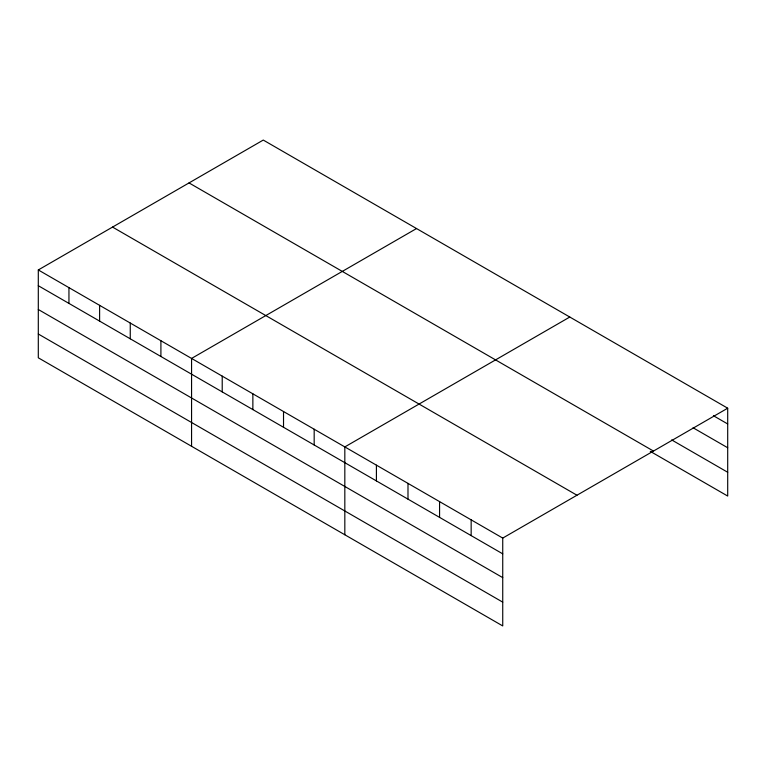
<?xml version="1.0" encoding="UTF-8"?>
<svg xmlns="http://www.w3.org/2000/svg" width="766" height="766" viewBox="0 0 766 766"><rect width="100%" height="100%" fill="white"/><g stroke="black" fill="none" stroke-linecap="round" stroke-linejoin="round"><path stroke-width="1.15" d="M38.3 269.948L502.735 538.086L502.735 625.937L38.3 357.799L38.3 269.948L263.265 140.063L727.7 408.201L727.7 496.052L650.277 451.356M416.532 228.546L191.567 358.431L191.567 446.281M569.789 317.038L344.824 446.923L344.824 534.773M502.735 538.086L727.7 408.201M713.433 415.727L727.7 423.962M693.058 427.754L727.7 447.756M671.667 439.914L727.7 472.268M189.03 182.921L653.465 451.059M112.535 227.081L576.97 495.229M38.3 285.708L502.735 553.847M38.3 309.493L502.735 577.631M38.3 334.005L502.735 602.143M471.157 519.855L471.157 535.616M439.569 501.615L439.569 517.376M407.991 483.384L407.991 499.145M376.412 465.154L376.412 480.914M314.175 429.219L314.175 444.979M283.525 411.524L283.525 427.284M252.866 393.829L252.866 409.59M222.217 376.125L222.217 391.886M160.908 340.736L160.908 356.496M130.258 323.041L130.258 338.802M99.609 305.337L99.609 321.098M68.95 287.643L68.95 303.403"/></g></svg>
